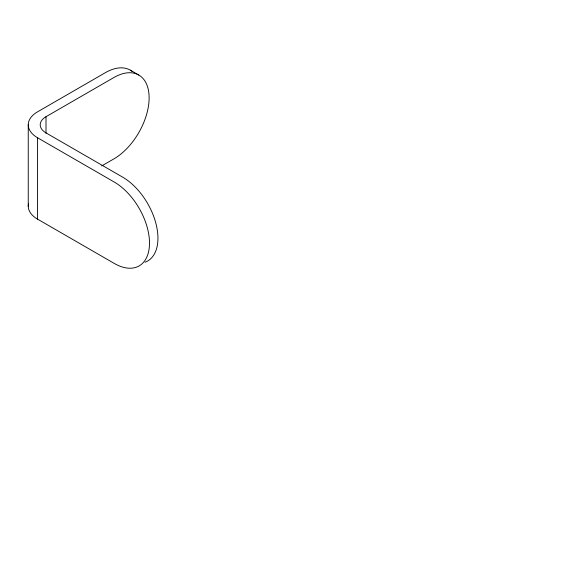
<?xml version="1.0" encoding="UTF-8"?>
<svg xmlns="http://www.w3.org/2000/svg" width="565" height="565" viewBox="0 0 565 565"><rect width="100%" height="100%" fill="white"/><g stroke="black" fill="none" stroke-linecap="round" stroke-linejoin="round"><path stroke-width="0.85" d="M46.005 133.34L46.005 116.715L113.883 77.525A49.833 28.773 -60 0 1 149.125 97.865A49.833 28.773 -60 0 1 113.883 158.899L101.686 165.948M130.346 70.173L138.799 75.053M132.111 71.345A49.833 28.773 -60 0 0 105.429 72.638L37.558 111.828A31.774 18.341 0 0 0 37.558 137.768L114.264 182.05A49.833 28.773 60 0 1 149.499 243.084A49.833 28.773 60 0 1 114.264 263.431L37.558 219.142A31.774 18.341 0 0 1 28.518 203.781M37.558 137.768L37.558 219.142M28.25 124.794L28.25 206.176M46.005 116.715A19.81 11.441 0 0 0 46.005 132.888L122.711 177.177A49.833 28.773 60 0 1 155.883 223.309A49.833 28.773 60 0 1 145.064 262.224"/></g></svg>
